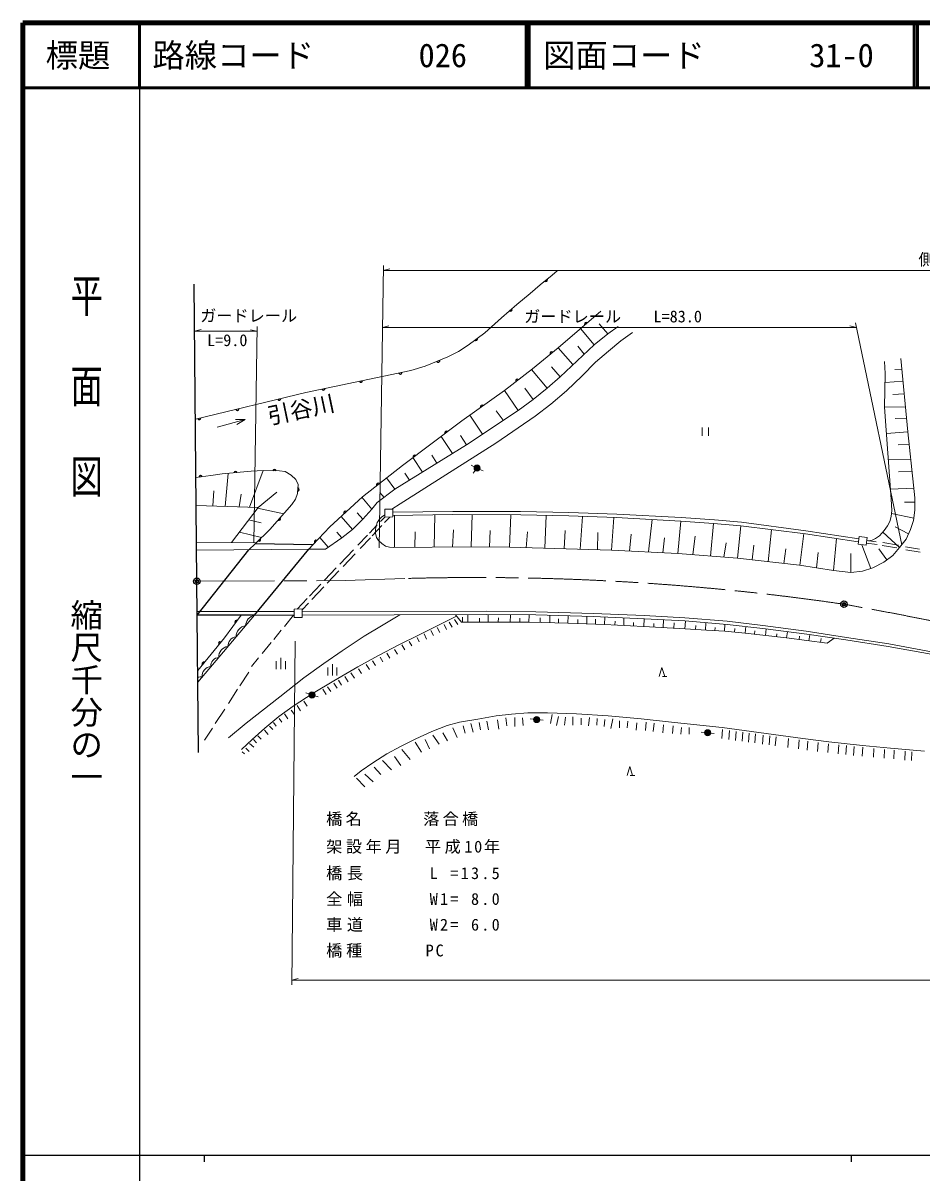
# Model space of a CAD drawing. Units: millimetres, scale not verified. Extents: x 40000 to 680000, y 20000 to 380000.
# Drawn here: x 40000 to 178794, y 202409 to 380000 of the extents above; entities that cross this region are included whole.
import ezdxf
from ezdxf.enums import TextEntityAlignment as Align

# ---------------------------------------------------------------- set-up
doc = ezdxf.new("R2010")
doc.units = ezdxf.units.MM
doc.header["$LTSCALE"] = 1000
doc.header["$PDMODE"] = 32
doc.header["$PDSIZE"] = 500
doc.linetypes.add('CHAIN', pattern=[18.5, 12, -1.5, 3.5, -1.5])
for name, color, linetype, lineweight in [('M-BGD', 7, 'Continuous', 13), ('M-BMK', 2, 'CHAIN', 13), ('M-BMK-SRVR', 3, 'Continuous', 25), ('M-STR-HTXT', 7, 'Continuous', 13), ('M-STR-STR1', 1, 'Continuous', 25), ('M-TTL', 2, 'Continuous', 140), ('M-TTL-BAND', 7, 'Continuous', 25), ('M-TTL-LINE', 7, 'Continuous', 50)]:
    doc.layers.add(name, color=color, linetype=linetype, lineweight=lineweight)
for name, color, linetype in [('M-BMK-HTXT', 7, 'Continuous'), ('M-OTRS', 6, 'Continuous'), ('M-TTL-TXT', 7, 'Continuous')]:
    doc.layers.add(name, color=color, linetype=linetype)
doc.styles.add('@ＭＳ ゴシック', font='')
doc.styles.add('ＭＳ ゴシック', font='')
doc.styles.get('@ＭＳ ゴシック').set_extended_font_data('@MS Gothic')
doc.styles.get('ＭＳ ゴシック').set_extended_font_data('MS Gothic')

msp = doc.modelspace()

# ---------------------------------------------------------------- hatches: boundary and pattern name
at = {"layer": 'M-BGD'}
for points in [[(109754, 311404, 0.9931), (110620, 311006, 0.00346), (110623, 311012, 0.9931)], [(85117, 276006, 0.9931), (84208, 276295, 0.00346), (84206, 276289, 0.9931)], [(119871, 272299, 0.9931), (118922, 272390, 0.00346), (118921, 272384, 0.9931)], [(146295, 270254, 0.9931), (145346, 270349, 0.00346), (145345, 270343, 0.9931)]]:
    msp.add_hatch(color=256, dxfattribs=at).paths.add_polyline_path(points)

# ---------------------------------------------------------------- linework, layer by layer
for p, q in [((119954, 339547), (121790, 341014)), ((121790, 341014), (122556, 341668)), ((118370, 338201), (119954, 339547)), ((116337, 336505), (118370, 338201)), ((113953, 334430), (116337, 336505)), ((111368, 332130), (113953, 334430)), ((122701, 329800), (129308, 335478)), ((108779, 330223), (111368, 332130)), ((128303, 330268), (126168, 332780)), ((130383, 331974), (129071, 333521)), ((131964, 333095), (130383, 331974)), ((132376, 330861), (134185, 332186)), ((130383, 331974), (128303, 330268)), ((130505, 329284), (132376, 330861)), ((105650, 328377), (107302, 329251)), ((107302, 329251), (108779, 330223)), ((118740, 326551), (122701, 329800)), ((125000, 327194), (122701, 329800)), ((128303, 330268), (123003, 325335)), ((126754, 328827), (125762, 330075)), ((128486, 327581), (130505, 329284)), ((99951, 326264), (102159, 326947)), ((102159, 326947), (105650, 328377)), ((123003, 325335), (121666, 326869)), ((126425, 325457), (128486, 327581)), ((173265, 325824), (173153, 327661)), ((176755, 316787), (175688, 328147)), ((83737, 322888), (95755, 325412)), ((95755, 325412), (99951, 326264)), ((114419, 323223), (118740, 326551)), ((121024, 323574), (118608, 326449)), ((123003, 325335), (121024, 323574)), ((123985, 323122), (126425, 325457)), ((173163, 320619), (173265, 325824)), ((175842, 326504), (174728, 326420)), ((107826, 318523), (114419, 323223)), ((116507, 320119), (114419, 323223)), ((118862, 321802), (117549, 323583)), ((121024, 323574), (118862, 321802)), ((176016, 324654), (173238, 324458)), ((66644, 318756), (83737, 322888)), ((118862, 321802), (116507, 320119)), ((121588, 321103), (123985, 323122)), ((176202, 322677), (174437, 322576)), ((116507, 320119), (108536, 314799)), ((114221, 318593), (113156, 320078)), ((119149, 319253), (121588, 321103)), ((176392, 320649), (173163, 320619)), ((174200, 306420), (173163, 320619)), ((70016, 317521), (74328, 318697)), ((74328, 318697), (72823, 318694)), ((74328, 318697), (73030, 317936)), ((98646, 311615), (107826, 318523)), ((111027, 316462), (109066, 319407)), ((113071, 315068), (119149, 319253)), ((176563, 318838), (174784, 318854)), ((108536, 314799), (107641, 316255)), ((144968, 317485), (144968, 316185)), ((145943, 316185), (145943, 317485)), ((176755, 316787), (173458, 316576)), ((177632, 308585), (176755, 316787)), ((108536, 314799), (97496, 307943)), ((106382, 313461), (104616, 316108)), ((105353, 310168), (113071, 315068)), ((176964, 314835), (175258, 314785)), ((101758, 310590), (100254, 312824)), ((103980, 311970), (103211, 313227)), ((75002, 305175), (77137, 310813)), ((77137, 310813), (75249, 310710)), ((79642, 310794), (77137, 310813)), ((80520, 310663), (79642, 310794)), ((92464, 306788), (98646, 311615)), ((109272, 311637), (109757, 311410)), ((109581, 310399), (109902, 310827)), ((110620, 311006), (111105, 310779)), ((177207, 312558), (173757, 312485)), ((69024, 310079), (66728, 309728)), ((70762, 310303), (69024, 310079)), ((75249, 310710), (70762, 310303)), ((71264, 305294), (71696, 310388)), ((81455, 310130), (80520, 310663)), ((82175, 309439), (81455, 310130)), ((82511, 308654), (82175, 309439)), ((97496, 307943), (96186, 309694)), ((98303, 305658), (105353, 310168)), ((99738, 309336), (99005, 310423)), ((177406, 310695), (175321, 310621)), ((69329, 305355), (69478, 307712)), ((76338, 305133), (79257, 307480)), ((82119, 306387), (82427, 307270)), ((82427, 307270), (82511, 308654)), ((97496, 307943), (94730, 305872)), ((95801, 306674), (95154, 307418)), ((177686, 308125), (174089, 307937)), ((177863, 306630), (177632, 308585)), ((73394, 305226), (73702, 307160)), ((78131, 301715), (81558, 305560)), ((81558, 305560), (82119, 306387)), ((87417, 302151), (92464, 306788)), ((93931, 304862), (92361, 306694)), ((94730, 305872), (93931, 304862)), ((96982, 304838), (98303, 305658)), ((174308, 304648), (174200, 306420)), ((177863, 305921), (176235, 305952)), ((177863, 304695), (177863, 306630)), ((76338, 305133), (66768, 305436)), ((72231, 299692), (76338, 305133)), ((76246, 305011), (80302, 304151)), ((90903, 301708), (89151, 303745)), ((92522, 303306), (91640, 304278)), ((93931, 304862), (92522, 303306)), ((95911, 304005), (95435, 303632)), ((97154, 304838), (95907, 304832)), ((95913, 303642), (95907, 304832)), ((97159, 303648), (97154, 304838)), ((97156, 304383), (106432, 304512)), ((97158, 303873), (106422, 304035)), ((97403, 298913), (97417, 303877)), ((103532, 298974), (103628, 303986)), ((106422, 304035), (116924, 303970)), ((106432, 304512), (116883, 304494)), ((109284, 299031), (109432, 304017)), ((115186, 298975), (115394, 303980)), ((116883, 304494), (124360, 304340)), ((116924, 303970), (124369, 303812)), ((120664, 298821), (120881, 303886)), ((124360, 304340), (131774, 304092)), ((124369, 303812), (131687, 303550)), ((126116, 298668), (126497, 303736)), ((131774, 304092), (141744, 303594)), ((173990, 302947), (174195, 303742)), ((174195, 303742), (174308, 304648)), ((177673, 303489), (174249, 304174)), ((177611, 303097), (177863, 304695)), ((74878, 303198), (76830, 302746)), ((84817, 299368), (87417, 302151)), ((92522, 303306), (90903, 301708)), ((93559, 301170), (94764, 302436)), ((93965, 300740), (95465, 302327)), ((94620, 302397), (94471, 301771)), ((94760, 302796), (94620, 302397)), ((94760, 302796), (94889, 303019)), ((95122, 303331), (94889, 303019)), ((95122, 303331), (95435, 303632)), ((95244, 302939), (95913, 303642)), ((95892, 302779), (96711, 303646)), ((97159, 303648), (95913, 303642)), ((130937, 298533), (131294, 303564)), ((131687, 303550), (141655, 303003)), ((136652, 298240), (137217, 303246)), ((141187, 298007), (141655, 303003)), ((141655, 303003), (146744, 302645)), ((141744, 303594), (146861, 303215)), ((146266, 297615), (146744, 302645)), ((146744, 302645), (150971, 302267)), ((146861, 303215), (151039, 302822)), ((150440, 297292), (150971, 302267)), ((150971, 302267), (160939, 301042)), ((151039, 302822), (160979, 301505)), ((173093, 301555), (173635, 302293)), ((173635, 302293), (173990, 302947)), ((176880, 301041), (174795, 302146)), ((177190, 301709), (177611, 303097)), ((73446, 301302), (76882, 300496)), ((78131, 301715), (75880, 299520)), ((87183, 298990), (85856, 300480)), ((89262, 300446), (86763, 298695)), ((89262, 300446), (88509, 301305)), ((90903, 301708), (89262, 300446)), ((91758, 299278), (93253, 300849)), ((92128, 298796), (93689, 300448)), ((94471, 301771), (94461, 301145)), ((94461, 301145), (94639, 300491)), ((94639, 300491), (94947, 300023)), ((100536, 298944), (100631, 301369)), ((106403, 299002), (106530, 301684)), ((112113, 299004), (112208, 301558)), ((117789, 298902), (117981, 301369)), ((123660, 298737), (123817, 301558)), ((128769, 298594), (128864, 301243)), ((133759, 298388), (134006, 300990)), ((138911, 298124), (139163, 300423)), ((143511, 297828), (143863, 300675)), ((155161, 296742), (155700, 301686)), ((160078, 296167), (160670, 301075)), ((160939, 301042), (169102, 299790)), ((160979, 301505), (169162, 300270)), ((165245, 295400), (165718, 300309)), ((169057, 299438), (169209, 300637)), ((170445, 300481), (169209, 300637)), ((170294, 299281), (170445, 300481)), ((171244, 300053), (171768, 300302)), ((171768, 300302), (172366, 300738)), ((172366, 300738), (173093, 301555)), ((175487, 298933), (172882, 301318)), ((175487, 298933), (176496, 300215)), ((176496, 300215), (177190, 301709)), ((76024, 299660), (66821, 299737)), ((84168, 298673), (66832, 298525)), ((84168, 298673), (86763, 298695)), ((88983, 296364), (91074, 298560)), ((94947, 300023), (95443, 299537)), ((95443, 299537), (96041, 299154)), ((96041, 299154), (96639, 298967)), ((96639, 298967), (97218, 298911)), ((97218, 298911), (109284, 299031)), ((109284, 299031), (115186, 298975)), ((115186, 298975), (130937, 298533)), ((130937, 298533), (141187, 298007)), ((148342, 297454), (148658, 299634)), ((152721, 297027), (152948, 299287)), ((157583, 296460), (157901, 298719)), ((170294, 299281), (169057, 299438)), ((171036, 295697), (169663, 299361)), ((170335, 299608), (172031, 299393)), ((170387, 300019), (171865, 299824)), ((170681, 299981), (171244, 300053)), ((173526, 297036), (172298, 298715)), ((172770, 299253), (175059, 298870)), ((172889, 299684), (175314, 299291)), ((174414, 297692), (175487, 298933)), ((176418, 299059), (178539, 298689)), ((176461, 298589), (178658, 298188)), ((89486, 296001), (91338, 297960)), ((141187, 298007), (150440, 297292)), ((150440, 297292), (160009, 296178)), ((162616, 295790), (162916, 298151)), ((167937, 295084), (167923, 298000)), ((171365, 295799), (173047, 296682)), ((173047, 296682), (174414, 297692)), ((86609, 293871), (88422, 295775)), ((87035, 293406), (88841, 295317)), ((160009, 296178), (165245, 295400)), ((165245, 295400), (167937, 295084)), ((167937, 295084), (169745, 295294)), ((169745, 295294), (171365, 295799)), ((84269, 291413), (86029, 293262)), ((84638, 290870), (86518, 292859)), ((82377, 289426), (83937, 291065)), ((83144, 289289), (84142, 290345)), ((81903, 289023), (66920, 289054)), ((75772, 288463), (67022, 278118)), ((73739, 288467), (71120, 284985)), ((81906, 288450), (75772, 288463)), ((80410, 286731), (81822, 288450)), ((83144, 289430), (81901, 289424)), ((81901, 289424), (81907, 288120)), ((81907, 288120), (83150, 288126)), ((83150, 288126), (83144, 289430)), ((83145, 289033), (111611, 289097)), ((83148, 288468), (111578, 288559)), ((95434, 286820), (98264, 288516)), ((104097, 286900), (107013, 288337)), ((106712, 287818), (107188, 287042)), ((106848, 288544), (107762, 287404)), ((107933, 287404), (107947, 288182)), ((108760, 287401), (108746, 288550)), ((110569, 287396), (110555, 288027)), ((111578, 288559), (119285, 288524)), ((111611, 289097), (119284, 288995)), ((111873, 287393), (111915, 288557)), ((113443, 287388), (113471, 288069)), ((115321, 287383), (115350, 288542)), ((116808, 287379), (116808, 288027)), ((118206, 287375), (118210, 288529)), ((119284, 288995), (128180, 288742)), ((119285, 288524), (128117, 288251)), ((119920, 287333), (119934, 288055)), ((121407, 287297), (121433, 288457)), ((122752, 287264), (122766, 287887)), ((124231, 287228), (124237, 288371)), ((125738, 287172), (125766, 287803)), ((127154, 287119), (127168, 288280)), ((128117, 288251), (136066, 287914)), ((128180, 288742), (136024, 288406)), ((128472, 287070), (128500, 287845)), ((129888, 287017), (129902, 288175)), ((132845, 286872), (132872, 288049)), ((135935, 286720), (135985, 287917)), ((136024, 288406), (142270, 288069)), ((136066, 287914), (142291, 287578)), ((138949, 286553), (139017, 287755)), ((142270, 288069), (148810, 287522)), ((78744, 284703), (79918, 286133)), ((92721, 285222), (95434, 286820)), ((101223, 285442), (104097, 286900)), ((103057, 286098), (103459, 285313)), ((104001, 286565), (104412, 285818)), ((105076, 287033), (105441, 286276)), ((105880, 287378), (106310, 286612)), ((107762, 287404), (118206, 287375)), ((118206, 287375), (124231, 287228)), ((124231, 287228), (129888, 287017)), ((129888, 287017), (135881, 286723)), ((131488, 286939), (131529, 287565)), ((134370, 286797), (134375, 287326)), ((135881, 286723), (142337, 286365)), ((137496, 286633), (137521, 287186)), ((140602, 286461), (140645, 287286)), ((142291, 287578), (148852, 287031)), ((142307, 286367), (142391, 287569)), ((142337, 286365), (145618, 286155)), ((143922, 286264), (143979, 286893)), ((145493, 286163), (145560, 287305)), ((145618, 286155), (148478, 285987)), ((146921, 286078), (146969, 286565)), ((148409, 285991), (148465, 287063)), ((148478, 285987), (151625, 285703)), ((148810, 287522), (154362, 286871)), ((148852, 287031), (154320, 286421)), ((149986, 285851), (150036, 286388)), ((151625, 285703), (151697, 286713)), ((153045, 285539), (153092, 286052)), ((154320, 286421), (161134, 285517)), ((154362, 286871), (161029, 285987)), ((154734, 285345), (154849, 286351)), ((161029, 285987), (167296, 285041)), ((71120, 284985), (67005, 279924)), ((76978, 282554), (78360, 284236)), ((89356, 282972), (92721, 285222)), ((98110, 283886), (101223, 285442)), ((99664, 284406), (100085, 283715)), ((100898, 285033), (101244, 284360)), ((101992, 285575), (102384, 284789)), ((151625, 285703), (158018, 284967)), ((156445, 285148), (156504, 285603)), ((158018, 284967), (158143, 285914)), ((158018, 284967), (164264, 284126)), ((159963, 284705), (160037, 285220)), ((161134, 285517), (167191, 284654)), ((161436, 284507), (161591, 285452)), ((163278, 284259), (163373, 284846)), ((164264, 284126), (165379, 284912)), ((167191, 284654), (173710, 283624)), ((167296, 285041), (173815, 284053)), ((86496, 280995), (89356, 282972)), ((94970, 282232), (98110, 283886)), ((96225, 282584), (96683, 281827)), ((97412, 283191), (97861, 282443)), ((98552, 283874), (99019, 283107)), ((173710, 283624), (180376, 282425)), ((173815, 284053), (180439, 282791)), ((75325, 280542), (76417, 281871)), ((79151, 280137), (79151, 281362)), ((79851, 280137), (79851, 281887)), ((80551, 280137), (80551, 281362)), ((83405, 278766), (86496, 280995)), ((87821, 279155), (87821, 280905)), ((91745, 280479), (94970, 282232)), ((93047, 280864), (93552, 280060)), ((94028, 281434), (94477, 280677)), ((95187, 281967), (95599, 281247)), ((73504, 277555), (74883, 279690)), ((87121, 279155), (87121, 280380)), ((88044, 278348), (91745, 280479)), ((88521, 279155), (88521, 280380)), ((89752, 278997), (90266, 278165)), ((90678, 279558), (91220, 278754)), ((91879, 280191), (92318, 279481)), ((138334, 279007), (138754, 280407)), ((138754, 280407), (139174, 279007)), ((139524, 279007), (138824, 279007)), ((79703, 275864), (83405, 278766)), ((84833, 276400), (88044, 278348)), ((87070, 277417), (87565, 276651)), ((88061, 277978), (88537, 277212)), ((88780, 278445), (89248, 277651)), ((71740, 274826), (73166, 277032)), ((74509, 271763), (79703, 275864)), ((81777, 274409), (84833, 276400)), ((84208, 276295), (83699, 276461)), ((85624, 275834), (85115, 275999)), ((86360, 277034), (86874, 276221)), ((69723, 271705), (71181, 273961)), ((79520, 272810), (81777, 274409)), ((81464, 273800), (81950, 273099)), ((82352, 274529), (82913, 273707)), ((83427, 275174), (83922, 274417)), ((71754, 269492), (74509, 271763)), ((77361, 271030), (79520, 272810)), ((78723, 271887), (79144, 271344)), ((79574, 272513), (79994, 271961)), ((80417, 273202), (80913, 272464)), ((105553, 271447), (107487, 271931)), ((107487, 271931), (110284, 272415)), ((109587, 270393), (109209, 271717)), ((110284, 272415), (113123, 272898)), ((110702, 270771), (110492, 271907)), ((111922, 270750), (111690, 272075)), ((113123, 272898), (115479, 273193)), ((113520, 270876), (113352, 272285)), ((114761, 271381), (114635, 272622)), ((115479, 273193), (118002, 273403)), ((116022, 271276), (116001, 272643)), ((117305, 271444), (117200, 272601)), ((118002, 273403), (121073, 273382)), ((118922, 272390), (118389, 272446)), ((120403, 272237), (119870, 272292)), ((121073, 273382), (125573, 273235)), ((121511, 271738), (121764, 273105)), ((122458, 271402), (122773, 272790)), ((123698, 271465), (123825, 272706)), ((124960, 271486), (125002, 272748)), ((125573, 273235), (130452, 272919)), ((126248, 271519), (126276, 272557)), ((127408, 271355), (127566, 272648)), ((128670, 271449), (128733, 272490)), ((129805, 271292), (129932, 272364)), ((130452, 272919), (135562, 272457)), ((130878, 270976), (131162, 272427)), ((132203, 271071), (132203, 272143)), ((133401, 271039), (133465, 272080)), ((134758, 270724), (134884, 271828)), ((135562, 272457), (140672, 271910)), ((136209, 270661), (136304, 271923)), ((137408, 270503), (137565, 271765)), ((140672, 271910), (148041, 271119)), ((68064, 269138), (69288, 271032)), ((75398, 269277), (77361, 271030)), ((77340, 270699), (77892, 270027)), ((78116, 271344), (78611, 270821)), ((100716, 269344), (103176, 270501)), ((103176, 270501), (105553, 271447)), ((104309, 268521), (103363, 269951)), ((105634, 269026), (104898, 270287)), ((107085, 269572), (106433, 271045)), ((108347, 270245), (108010, 271360)), ((138890, 270282), (138985, 271512)), ((140373, 270188), (140467, 271355)), ((141666, 270093), (141761, 271134)), ((142960, 270093), (142960, 271134)), ((145346, 270349), (144814, 270406)), ((146826, 270191), (146294, 270248)), ((147990, 269417), (148095, 270805)), ((148041, 271119), (160532, 269415)), ((149067, 269270), (149172, 270658)), ((150120, 269127), (150225, 270515)), ((151148, 268987), (151254, 270375)), ((152130, 268853), (152235, 270241)), ((153100, 268720), (153206, 270108)), ((154311, 268555), (154416, 269943)), ((73793, 267711), (75398, 269277)), ((75031, 268627), (75658, 268075)), ((75620, 269272), (76116, 268720)), ((76312, 269833), (76817, 269291)), ((96257, 267031), (98360, 268167)), ((98360, 268167), (100716, 269344)), ((101596, 267301), (100629, 268836)), ((102837, 267806), (102143, 269257)), ((155308, 268419), (155413, 269807)), ((156277, 268287), (156382, 269675)), ((158214, 268023), (158319, 269411)), ((159867, 267800), (159972, 269188)), ((160532, 269415), (164542, 268885)), ((161207, 267622), (161312, 269010)), ((162790, 267413), (162895, 268801)), ((164390, 267223), (164495, 268611)), ((164542, 268885), (169744, 268313)), ((166009, 267045), (166114, 268433)), ((167150, 266919), (167255, 268307)), ((168375, 266785), (168480, 268173)), ((169744, 268313), (174097, 267922)), ((73882, 267374), (74218, 267029)), ((74424, 267926), (74957, 267402)), ((94091, 265664), (96257, 267031)), ((98406, 265247), (97411, 266635)), ((99865, 266173), (98547, 267687)), ((169705, 266660), (169810, 268048)), ((171431, 266530), (171481, 267882)), ((173100, 266381), (173150, 267733)), ((174097, 267922), (179312, 267439)), ((174570, 266244), (174619, 267596)), ((176315, 266082), (176365, 267435)), ((177336, 265988), (177386, 267340)), ((92262, 264402), (94091, 265664)), ((95294, 263873), (94257, 264995)), ((96976, 264546), (95546, 266018)), ((133365, 263676), (133785, 265076)), ((133785, 265076), (134205, 263676)), ((91210, 263540), (92262, 264402)), ((91551, 263299), (92855, 261925)), ((94102, 262724), (92855, 263915)), ((134555, 263676), (133855, 263676))]:
    msp.add_line(p, q, dxfattribs=at)
for centre in [(110188, 311208), (84662, 276147), (119396, 272341), (145820, 270298)]:
    msp.add_circle(centre, 477, dxfattribs=at)
at = {"layer": 'M-BGD', "lineweight": 25}
for centre, start, end in [((120800, 340295), 231.29125, 25.93048), ((115347, 335718), 233.72283, 28.36206), ((127039, 333454), 53.35752, 207.99675), ((110008, 331198), 229.05062, 23.68985), ((121710, 328914), 52.04284, 206.68207), ((104185, 327838), 214.95628, 9.59551), ((98310, 325988), 204.15591, 358.79514), ((86422, 323510), 204.53872, 359.17796), ((92228, 324729), 204.53872, 359.17796), ((116396, 324675), 50.27928, 204.91851), ((79621, 321955), 206.27023, 0.90946), ((73107, 320380), 206.27023, 0.90946), ((110968, 320694), 48.16616, 202.8054), ((67229, 318955), 206.27023, 0.90946), ((105431, 316650), 49.64467, 204.28391), ((100540, 312970), 49.64467, 204.28391), ((78887, 310743), 12.25281, 166.89204), ((67458, 309783), 21.36932, 176.00855), ((72868, 310438), 17.85867, 172.4979), ((82410, 307884), 278.77289, 73.41213), ((94894, 308614), 50.65642, 205.29565), ((89818, 304281), 55.25563, 209.89486), ((79557, 303399), 240.9721, 35.61134), ((76467, 300171), 236.96166, 31.60089), ((85288, 299790), 59.63606, 214.2753), ((73022, 287420), 65.73404, 220.37327), ((70462, 284086), 63.56414, 218.20337), ((67921, 280962), 63.56414, 218.20337)]:
    msp.add_arc(centre, 256, start, end, dxfattribs=at)
at = {"layer": 'M-BGD'}
for centre, radius, start, end in [((76170, 286751), 1757, 103.08774, 176.45519), ((74717, 285102), 1783, 99.70152, 179.8414), ((73075, 283719), 1395, 95.7961, 183.74683), ((71885, 282003), 1638, 97.09395, 182.44898), ((70292, 280686), 1248, 91.96288, 187.58005), ((67738, 274586), 4352, 90.30601, 99.56872), ((69098, 279126), 1396, 91.78791, 187.75502)]:
    msp.add_arc(centre, radius, start, end, dxfattribs=at)
at = {"layer": 'M-BMK'}
for p, q in [((66877, 293713), (89789, 293824)), ((89789, 293824), (99031, 294139))]:
    msp.add_line(p, q, dxfattribs=at)
for centre, radius, start, end in [((110102, -98024), 392319, 81.67813, 91.61705), ((68535, -264891), 563702, 76.40976, 79.95221)]:
    msp.add_arc(centre, radius, start, end, dxfattribs=at)
at = {"layer": 'M-BMK-SRVR'}
for p, q in [((66877, 293713), (66450, 339612)), ((67123, 267257), (66877, 293713))]:
    msp.add_line(p, q, dxfattribs=at)
for centre in [(66877, 293713), (166884, 290165)]:
    msp.add_circle(centre, 500, dxfattribs=at)
for p in [(66877, 293713), (166884, 290165)]:
    msp.add_point(p, dxfattribs=at)
at = {"layer": 'M-OTRS'}
msp.add_point((66877, 293713), dxfattribs=at)
at = {"layer": 'M-STR-HTXT'}
for p, q in [((95042, 298889), (95701, 342492)), ((95690, 341755), (96690, 342005)), ((95690, 341755), (313114, 341755)), ((66518, 332358), (67518, 332608)), ((66518, 332358), (76165, 332358)), ((76165, 332358), (75158, 332580)), ((75678, 299663), (76176, 333095)), ((95557, 332952), (96557, 333202)), ((95557, 332952), (168823, 332952)), ((168823, 332952), (167816, 333174)), ((175819, 299356), (168673, 333673)), ((82056, 284443), (81533, 231343)), ((81540, 232080), (82540, 232330)), ((81540, 232080), (372715, 232080))]:
    msp.add_line(p, q, dxfattribs=at)
at = {"layer": 'M-STR-STR1'}
for p, q in [((66925, 288481), (74931, 298594)), ((74931, 298594), (75880, 299520)), ((75772, 288463), (84168, 298673)), ((84817, 299368), (75880, 299520)), ((84168, 298673), (84817, 299368)), ((75772, 288463), (66925, 288481))]:
    msp.add_line(p, q, dxfattribs=at)
at = {"layer": 'M-TTL'}
for p, q in [((40000, 380000), (40000, 20000)), ((680000, 380000), (40000, 380000))]:
    msp.add_line(p, q, dxfattribs=at)
at = {"layer": 'M-TTL-BAND'}
for p, q in [((58000, 370000), (58000, 20000)), ((40000, 205000), (579000, 205000)), ((68000, 205000), (68000, 204000)), ((168000, 205000), (168000, 204000))]:
    msp.add_line(p, q, dxfattribs=at)
at = {"layer": 'M-TTL-LINE'}
for p, q in [((58000, 380000), (58000, 370000)), ((117750, 380000), (117750, 370000)), ((118250, 380000), (118250, 370000)), ((177750, 380000), (177750, 370000)), ((178250, 380000), (178250, 370000)), ((40000, 370000), (680000, 370000))]:
    msp.add_line(p, q, dxfattribs=at)

# ---------------------------------------------------------------- texts
at = {"layer": 'M-BMK-HTXT', "style": 'ＭＳ ゴシック'}
msp.add_text('引谷川', height=2566, rotation=11.847, dxfattribs=at).set_placement((78242, 317183), align=Align.BOTTOM_LEFT)
at = {"layer": 'M-STR-HTXT', "style": 'ＭＳ ゴシック'}
for s, p in [('側溝\u3000\u3000L=223.0', (178389, 341979)), ('ガードレール', (67380, 333292)), ('ガードレール\u3000\u3000L=83.0', (117450, 333176)), ('L=9.0', (68456, 329503))]:
    msp.add_text(s, height=1833, dxfattribs=at).set_placement(p, align=Align.BOTTOM_LEFT)
at = {"layer": 'M-STR-HTXT', "char_height": 1833, "attachment_point": 7, "style": 'ＭＳ ゴシック'}
for s, insert in [('\\T1.2;橋名\u3000\u3000\u3000落合橋', (86856, 255870)), ('\\T1.22;架設年月\u3000平成10年', (86856, 251574)), ('\\T1.28;橋長\u3000\u3000\u3000L\\~=13.5', (86856, 247476)), ('\\T1.28;全幅\u3000\u3000\u3000W1=\\~8.0', (86856, 243496)), ('\\T1.28;車道\u3000\u3000\u3000W2=\\~6.0', (86856, 239516)), ('\\T1.23;橋種\u3000\u3000\u3000PC', (86856, 235536))]:
    msp.add_mtext(s, dxfattribs=dict(at, insert=insert))
at = {"layer": 'M-TTL-BAND', "style": '@ＭＳ ゴシック', "width": 1.4}
msp.add_text('平  面  図', height=3666, rotation=270, dxfattribs=at).set_placement((49777, 306475), align=Align.MIDDLE_RIGHT)
at = {"layer": 'M-TTL-BAND', "style": '@ＭＳ ゴシック'}
msp.add_text('縮尺千分の一', height=3666, rotation=270, dxfattribs=at).set_placement((49777, 261030), align=Align.MIDDLE_RIGHT)
at = {"layer": 'M-TTL-TXT', "style": 'ＭＳ ゴシック'}
msp.add_text('標題', height=3666, dxfattribs=at).set_placement((48500, 375000), align=Align.MIDDLE_CENTER)
for s, p in [('路線コード', (60000, 375000)), ('026', (101142, 375000)), ('図面コード', (120380, 375000)), ('31-0', (161521, 375000))]:
    msp.add_text(s, height=3666, dxfattribs=at).set_placement(p, align=Align.MIDDLE_LEFT)

doc.saveas('drawing.dxf')
